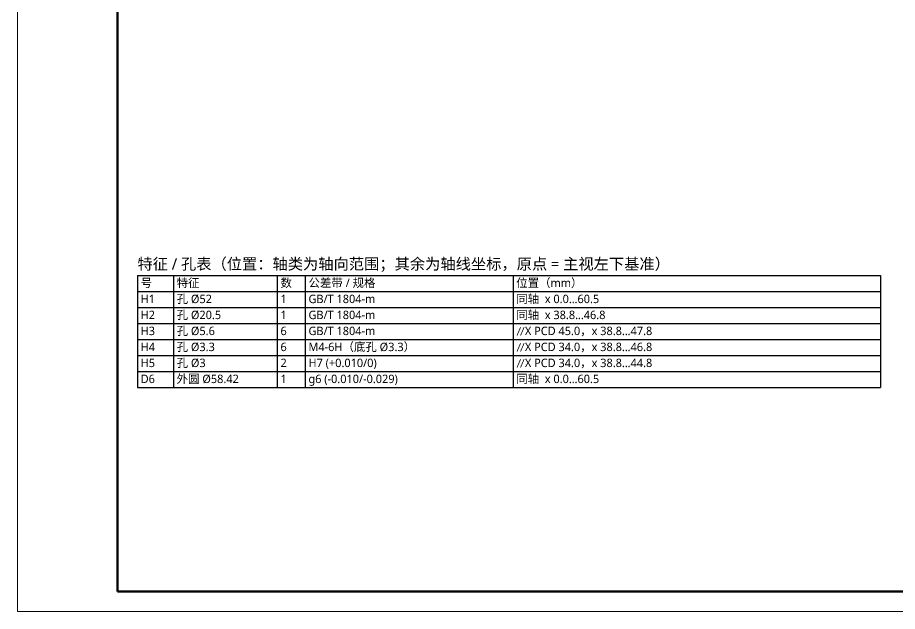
# Model space of a CAD drawing. Header units: millimetres. Extents: x 0 to 420, y 0 to 297.
# Drawn here: x 0 to 220.2, y 0 to 148.5 of the extents above; entities that cross this region are included whole.
import ezdxf

# ---------------------------------------------------------------- set-up
doc = ezdxf.new("R2010")
doc.units = ezdxf.units.MM
doc.layers.add('FRAME', color=7, linetype='CONTINUOUS', lineweight=70)
doc.layers.add('TEXT', color=7, linetype='CONTINUOUS', lineweight=25)
doc.styles.add('CJK', font='NotoSansCJK-Regular.ttc')

msp = doc.modelspace()

# ---------------------------------------------------------------- linework, layer by layer
at = {"layer": 'FRAME', "lineweight": 18}
msp.add_lwpolyline([(0, 0), (420, 0), (420, 297), (0, 297)], close=True, dxfattribs=at)
at = {"layer": 'FRAME'}
msp.add_lwpolyline([(25, 5), (415, 5), (415, 292), (25, 292)], close=True, dxfattribs=at)
at = {"layer": 'TEXT'}
for p, q in [((30, 84), (30, 56)), ((39, 84), (39, 56)), ((65, 84), (65, 56)), ((72, 84), (72, 56)), ((124, 84), (124, 56)), ((216, 84), (216, 56))]:
    msp.add_line(p, q, dxfattribs=at)
for points in [[(30, 84), (216, 84)], [(30, 80), (216, 80)], [(30, 76), (216, 76)], [(30, 72), (216, 72)], [(30, 68), (216, 68)], [(30, 64), (216, 64)], [(30, 60), (216, 60)], [(30, 56), (216, 56)]]:
    msp.add_lwpolyline(points, dxfattribs=at)

# ---------------------------------------------------------------- texts
at = {"layer": 'TEXT', "style": 'CJK'}
for s, height, p in [('特征 / 孔表（位置：轴类为轴向范围；其余为轴线坐标，原点 = 主视左下基准）', 2.8, (30, 85.5)), ('号', 2.1, (30.8, 81.1)), ('特征', 2.1, (39.8, 81.1)), ('数', 2.1, (65.8, 81.1)), ('公差带 / 规格', 2.1, (72.8, 81.1)), ('位置（mm）', 2.1, (124.8, 81.1)), ('孔 Ø52', 2.1, (39.8, 77.1)), ('同轴  x 0.0…60.5', 2.1, (124.8, 77.1)), ('H1', 2.1, (30.8, 77.1)), ('1', 2.1, (65.8, 77.1)), ('GB/T 1804-m', 2.1, (72.8, 77.1)), ('H2', 2.1, (30.8, 73.1)), ('孔 Ø20.5', 2.1, (39.8, 73.1)), ('1', 2.1, (65.8, 73.1)), ('GB/T 1804-m', 2.1, (72.8, 73.1)), ('同轴  x 38.8…46.8', 2.1, (124.8, 73.1)), ('H3', 2.1, (30.8, 69.1)), ('孔 Ø5.6', 2.1, (39.8, 69.1)), ('6', 2.1, (65.8, 69.1)), ('GB/T 1804-m', 2.1, (72.8, 69.1)), ('∥X PCD 45.0，x 38.8…47.8', 2.1, (124.8, 69.1)), ('H4', 2.1, (30.8, 65.1)), ('孔 Ø3.3', 2.1, (39.8, 65.1)), ('6', 2.1, (65.8, 65.1)), ('M4-6H（底孔 Ø3.3）', 2.1, (72.8, 65.1)), ('∥X PCD 34.0，x 38.8…46.8', 2.1, (124.8, 65.1)), ('H5', 2.1, (30.8, 61.1)), ('孔 Ø3', 2.1, (39.8, 61.1)), ('2', 2.1, (65.8, 61.1)), ('H7 (+0.010/0)', 2.1, (72.8, 61.1)), ('∥X PCD 34.0，x 38.8…44.8', 2.1, (124.8, 61.1)), ('外圆 Ø58.42', 2.1, (39.8, 57.1)), ('同轴  x 0.0…60.5', 2.1, (124.8, 57.1)), ('D6', 2.1, (30.8, 57.1)), ('1', 2.1, (65.8, 57.1)), ('g6 (-0.010/-0.029)', 2.1, (72.8, 57.1))]:
    msp.add_text(s, height=height, dxfattribs=at).set_placement(p)

doc.saveas('drawing.dxf')
